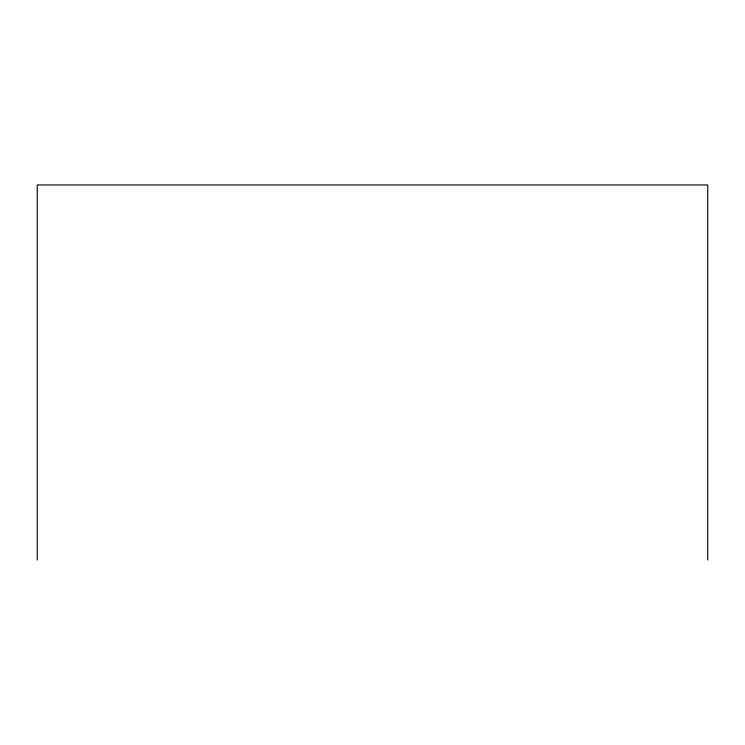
<?xml version="1.0" encoding="UTF-8"?>
<svg xmlns="http://www.w3.org/2000/svg" width="745" height="745" viewBox="0 0 745 745"><rect width="100%" height="100%" fill="white"/><g stroke="black" fill="none" stroke-linecap="round" stroke-linejoin="round"><path stroke-width="1.12" d="M707.75 560.044L707.75 184.956L37.25 184.956L37.25 560.044"/></g></svg>
